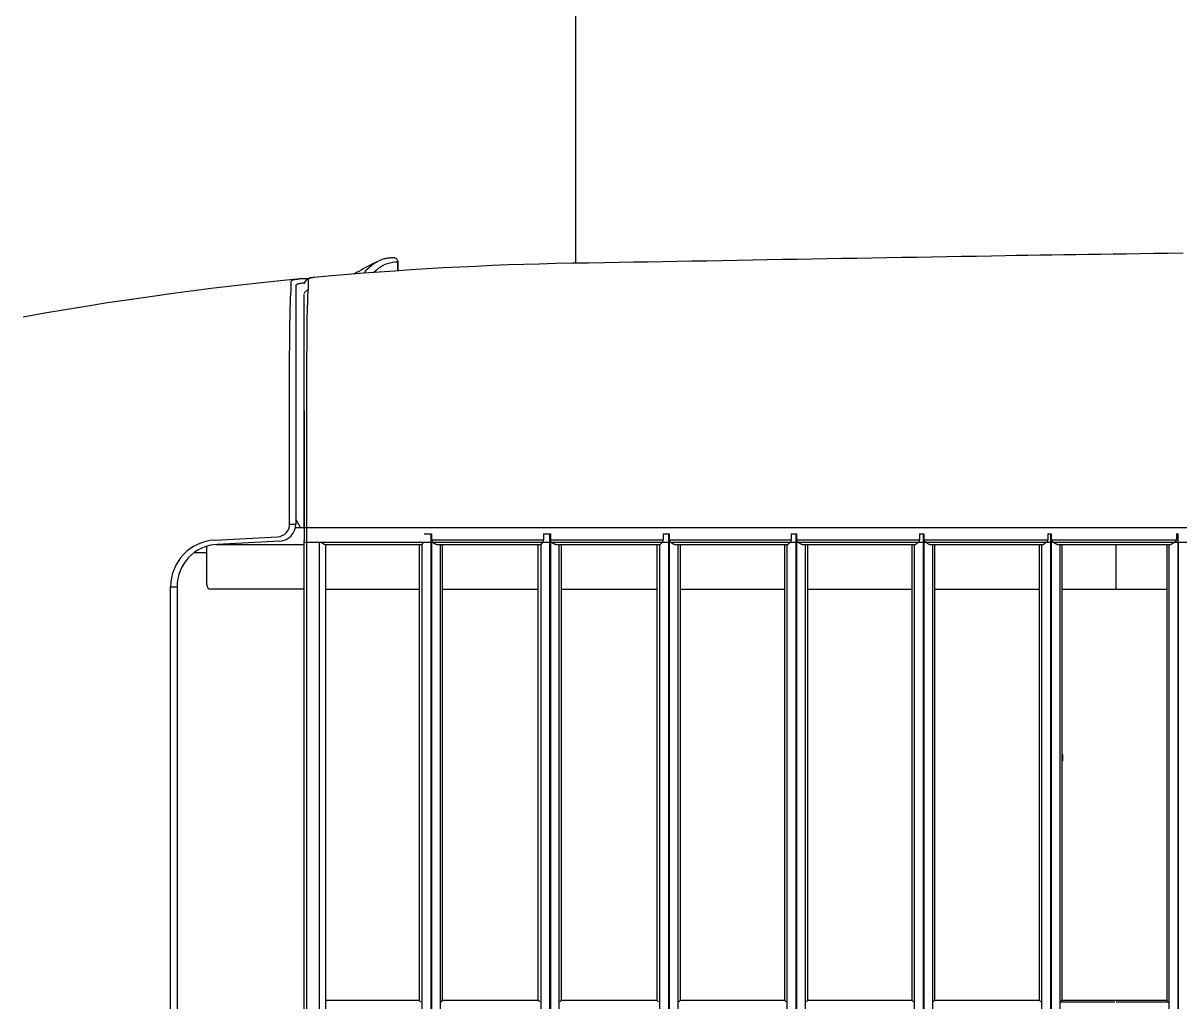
# Model space of a CAD drawing. Header units: centimetres. Extents: x 31 to 22766, y 238 to 3306.
# Drawn here: x 1744.31 to 1757.94, y 1252.94 to 1264.47 of the extents above; entities that cross this region are included whole.
import ezdxf
from ezdxf.xclip import XClip

# ---------------------------------------------------------------- set-up
doc = ezdxf.new("R2010")
doc.units = ezdxf.units.CM
doc.header["$XCLIPFRAME"] = 0
doc.layers.add('M-VRF-BORU', color=3, linetype='Continuous')

# ---------------------------------------------------------------- blocks, each defined once
blk = doc.blocks.new('fxaq 2.8 kw iç ünite')
at = {"color": 7, "linetype": 'Continuous', "true_color": 0xffffff}
for p, q in [((11468.445, 4091.157), (11468.445, 4110.176)), ((11468.62, 4110.176), (11468.62, 4091.261)), ((11465.211, 4101.614), (11465.214, 4101.44)), ((11468.52, 4101.536), (11468.52, 4101.561)), ((11531.02, 4101.561), (11468.62, 4101.561)), ((11465.214, 4101.44), (11465.217, 4101.27)), ((11468.52, 4101.551), (11531.12, 4101.551)), ((11468.52, 4101.536), (11468.595, 4101.536)), ((11468.601, 4101.533), (11468.595, 4101.536)), ((11468.595, 4101.536), (11468.595, 4100.061)), ((11468.606, 4101.528), (11468.601, 4101.533)), ((11468.611, 4101.523), (11468.606, 4101.528)), ((11468.615, 4101.518), (11468.611, 4101.523)), ((11468.618, 4101.512), (11468.615, 4101.518)), ((11468.622, 4101.507), (11468.618, 4101.512)), ((11468.626, 4101.502), (11468.622, 4101.507)), ((11468.629, 4101.496), (11468.626, 4101.502)), ((11468.632, 4101.491), (11468.629, 4101.496)), ((11468.635, 4101.486), (11468.632, 4101.491)), ((11468.638, 4101.482), (11468.635, 4101.486)), ((11468.64, 4101.477), (11468.638, 4101.482)), ((11468.642, 4101.473), (11468.64, 4101.477)), ((11468.644, 4101.469), (11468.642, 4101.473)), ((11468.645, 4101.466), (11468.644, 4101.469)), ((11468.645, 4101.462), (11468.645, 4101.466)), ((11468.645, 4100.143), (11468.645, 4101.462)), ((11530.995, 4101.451), (11468.645, 4101.451)), ((11474.02, 4101.423), (11474.036, 4101.439)), ((11474.036, 4100.825), (11474.036, 4101.439)), ((11468.645, 4101.423), (11474.02, 4101.423)), ((11469.17, 4100.187), (11469.17, 4101.423)), ((11474.02, 4101.423), (11474.02, 4100.187)), ((11465.217, 4101.27), (11465.219, 4101.105)), ((11465.219, 4101.105), (11465.222, 4100.945)), ((11465.222, 4100.945), (11465.224, 4100.791)), ((11465.224, 4100.791), (11465.226, 4100.641)), ((11469.17, 4100.825), (11468.645, 4100.825)), ((11474.036, 4100.171), (11474.036, 4100.811)), ((11465.226, 4100.641), (11465.228, 4100.494)), ((11465.228, 4100.494), (11465.23, 4100.351)), ((11465.23, 4100.351), (11465.232, 4100.209)), ((11465.232, 4100.209), (11465.235, 4100.067)), ((11465.235, 4100.067), (11465.237, 4099.926)), ((11468.52, 4100.061), (11531.12, 4100.061)), ((11468.52, 4100.023), (11468.52, 4100.061)), ((11468.595, 4100.061), (11468.601, 4100.065)), ((11468.601, 4100.065), (11468.606, 4100.07)), ((11468.606, 4100.07), (11468.61, 4100.075)), ((11468.61, 4100.075), (11468.615, 4100.08)), ((11468.615, 4100.08), (11468.618, 4100.086)), ((11468.618, 4100.086), (11468.622, 4100.091)), ((11468.622, 4100.091), (11468.626, 4100.097)), ((11468.626, 4100.097), (11468.629, 4100.103)), ((11468.629, 4100.103), (11468.632, 4100.108)), ((11468.632, 4100.108), (11468.635, 4100.114)), ((11468.635, 4100.114), (11468.638, 4100.119)), ((11468.638, 4100.119), (11468.64, 4100.124)), ((11468.64, 4100.124), (11468.642, 4100.129)), ((11468.642, 4100.129), (11468.644, 4100.133)), ((11468.644, 4100.133), (11468.645, 4100.138)), ((11468.645, 4100.187), (11474.02, 4100.187)), ((11468.645, 4100.161), (11530.995, 4100.161)), ((11468.645, 4100.138), (11468.645, 4100.143)), ((11471.12, 4100.19), (11470.12, 4100.19)), ((11470.2, 4100.19), (11470.2, 4100.187)), ((11471.12, 4100.194), (11471.2, 4100.194)), ((11474.02, 4100.187), (11474.036, 4100.171)), ((11474.038, 4100.17), (11474.036, 4100.171)), ((11465.237, 4099.926), (11465.239, 4099.784)), ((11468.52, 4100.051), (11531.12, 4100.051)), ((11468.52, 4100.023), (11468.595, 4100.023)), ((11468.595, 4100.023), (11468.595, 4098.561)), ((11468.602, 4100.02), (11468.595, 4100.023)), ((11468.607, 4100.017), (11468.602, 4100.02)), ((11468.611, 4100.012), (11468.607, 4100.017)), ((11468.615, 4100.008), (11468.611, 4100.012)), ((11468.619, 4100.003), (11468.615, 4100.008)), ((11468.623, 4099.998), (11468.619, 4100.003)), ((11468.626, 4099.993), (11468.623, 4099.998)), ((11468.63, 4099.989), (11468.626, 4099.993)), ((11468.633, 4099.984), (11468.63, 4099.989)), ((11468.636, 4099.98), (11468.633, 4099.984)), ((11468.639, 4099.976), (11468.636, 4099.98)), ((11468.641, 4099.972), (11468.639, 4099.976)), ((11468.642, 4099.968), (11468.641, 4099.972)), ((11468.644, 4099.965), (11468.642, 4099.968)), ((11468.645, 4099.962), (11468.644, 4099.965)), ((11468.645, 4099.959), (11468.645, 4099.962)), ((11468.645, 4098.64), (11468.645, 4099.959)), ((11530.995, 4099.951), (11468.645, 4099.951)), ((11474.036, 4099.94), (11474.02, 4099.924)), ((11474.02, 4099.924), (11468.645, 4099.924)), ((11469.17, 4098.687), (11469.17, 4099.924)), ((11474.02, 4099.924), (11474.02, 4098.687)), ((11465.239, 4099.784), (11465.241, 4099.65)), ((11465.241, 4099.65), (11465.243, 4099.519)), ((11465.243, 4099.519), (11465.246, 4099.357)), ((11465.246, 4099.357), (11465.249, 4099.18)), ((11465.249, 4099.18), (11465.252, 4099.004)), ((11465.252, 4099.004), (11465.255, 4098.829)), ((11465.255, 4098.829), (11465.258, 4098.654)), ((11465.258, 4098.654), (11465.261, 4098.479)), ((11468.52, 4098.511), (11468.52, 4098.561)), ((11468.52, 4098.561), (11531.12, 4098.561)), ((11468.595, 4098.561), (11468.602, 4098.564)), ((11468.602, 4098.564), (11468.607, 4098.568)), ((11468.607, 4098.568), (11468.611, 4098.573)), ((11468.611, 4098.573), (11468.615, 4098.578)), ((11468.615, 4098.578), (11468.619, 4098.583)), ((11468.619, 4098.583), (11468.623, 4098.589)), ((11468.623, 4098.589), (11468.626, 4098.594)), ((11468.626, 4098.594), (11468.63, 4098.6)), ((11468.63, 4098.6), (11468.633, 4098.605)), ((11468.633, 4098.605), (11468.636, 4098.61)), ((11468.636, 4098.61), (11468.638, 4098.616)), ((11468.638, 4098.616), (11468.641, 4098.62)), ((11468.641, 4098.62), (11468.642, 4098.625)), ((11468.642, 4098.625), (11468.644, 4098.63)), ((11468.644, 4098.63), (11468.645, 4098.635)), ((11468.645, 4098.687), (11474.02, 4098.687)), ((11468.645, 4098.661), (11530.995, 4098.661)), ((11468.645, 4098.635), (11468.645, 4098.64)), ((11474.02, 4098.687), (11474.037, 4098.671)), ((11465.261, 4098.479), (11465.264, 4098.302)), ((11468.52, 4098.551), (11531.12, 4098.551)), ((11468.52, 4098.511), (11468.595, 4098.511)), ((11468.602, 4098.509), (11468.595, 4098.511)), ((11468.595, 4098.511), (11468.595, 4097.061)), ((11468.607, 4098.506), (11468.602, 4098.509)), ((11468.612, 4098.502), (11468.607, 4098.506)), ((11468.616, 4098.498), (11468.612, 4098.502)), ((11468.62, 4098.494), (11468.616, 4098.498)), ((11468.624, 4098.49), (11468.62, 4098.494)), ((11468.627, 4098.486), (11468.624, 4098.49)), ((11468.63, 4098.482), (11468.627, 4098.486)), ((11468.633, 4098.478), (11468.63, 4098.482)), ((11468.636, 4098.474), (11468.633, 4098.478)), ((11468.639, 4098.47), (11468.636, 4098.474)), ((11468.641, 4098.467), (11468.639, 4098.47)), ((11468.643, 4098.464), (11468.641, 4098.467)), ((11468.644, 4098.461), (11468.643, 4098.464)), ((11468.645, 4098.459), (11468.644, 4098.461)), ((11468.645, 4098.456), (11468.645, 4098.459)), ((11468.645, 4097.136), (11468.645, 4098.456)), ((11530.995, 4098.451), (11468.645, 4098.451)), ((11474.037, 4098.439), (11474.02, 4098.422)), ((11465.264, 4098.302), (11465.267, 4098.125)), ((11474.02, 4098.422), (11468.645, 4098.422)), ((11469.17, 4097.188), (11469.17, 4098.422)), ((11474.02, 4098.422), (11474.02, 4097.188)), ((11465.267, 4098.125), (11465.27, 4097.948)), ((11465.27, 4097.948), (11465.273, 4097.771)), ((11465.273, 4097.771), (11465.276, 4097.595)), ((11465.276, 4097.595), (11465.279, 4097.42)), ((11465.279, 4097.42), (11465.282, 4097.245)), ((11465.282, 4097.245), (11465.285, 4097.071)), ((11465.285, 4097.071), (11465.288, 4096.895)), ((11468.595, 4097.061), (11468.602, 4097.063)), ((11468.602, 4097.063), (11468.607, 4097.067)), ((11468.607, 4097.067), (11468.611, 4097.071)), ((11468.611, 4097.071), (11468.616, 4097.076)), ((11468.616, 4097.076), (11468.62, 4097.081)), ((11468.62, 4097.081), (11468.623, 4097.086)), ((11468.623, 4097.086), (11468.627, 4097.091)), ((11468.627, 4097.091), (11468.63, 4097.097)), ((11468.63, 4097.097), (11468.633, 4097.102)), ((11468.633, 4097.102), (11468.636, 4097.107)), ((11468.636, 4097.107), (11468.639, 4097.112)), ((11468.639, 4097.112), (11468.641, 4097.117)), ((11468.641, 4097.117), (11468.643, 4097.122)), ((11468.643, 4097.122), (11468.644, 4097.127)), ((11468.644, 4097.127), (11468.645, 4097.132)), ((11468.645, 4097.188), (11474.02, 4097.188)), ((11468.645, 4097.161), (11530.995, 4097.161)), ((11468.645, 4097.132), (11468.645, 4097.136)), ((11474.02, 4097.188), (11474.037, 4097.172)), ((11468.52, 4097.061), (11531.12, 4097.061)), ((11468.52, 4096.999), (11468.52, 4097.061)), ((11468.52, 4097.051), (11531.12, 4097.051)), ((11468.52, 4096.999), (11468.595, 4096.999)), ((11468.595, 4096.999), (11468.595, 4095.561)), ((11468.601, 4096.998), (11468.595, 4096.999)), ((11468.607, 4096.996), (11468.601, 4096.998)), ((11468.612, 4096.993), (11468.607, 4096.996)), ((11468.616, 4096.989), (11468.612, 4096.993)), ((11468.62, 4096.986), (11468.616, 4096.989)), ((11468.624, 4096.982), (11468.62, 4096.986)), ((11468.627, 4096.978), (11468.624, 4096.982)), ((11468.631, 4096.975), (11468.627, 4096.978)), ((11468.634, 4096.971), (11468.631, 4096.975)), ((11468.637, 4096.968), (11468.634, 4096.971)), ((11468.639, 4096.965), (11468.637, 4096.968)), ((11468.641, 4096.962), (11468.639, 4096.965)), ((11468.643, 4096.96), (11468.641, 4096.962)), ((11468.644, 4096.958), (11468.643, 4096.96)), ((11468.645, 4096.956), (11468.644, 4096.958)), ((11468.645, 4096.954), (11468.645, 4096.956)), ((11468.645, 4095.633), (11468.645, 4096.954)), ((11530.995, 4096.951), (11468.645, 4096.951)), ((11474.037, 4096.938), (11474.02, 4096.921)), ((11465.288, 4096.895), (11465.291, 4096.718)), ((11474.02, 4096.921), (11468.645, 4096.921)), ((11469.17, 4095.689), (11469.17, 4096.921)), ((11474.02, 4096.921), (11474.02, 4095.689)), ((11465.291, 4096.718), (11465.294, 4096.54)), ((11465.294, 4096.54), (11465.297, 4096.36)), ((11465.297, 4096.36), (11465.301, 4096.18)), ((11465.301, 4096.18), (11465.304, 4096.002)), ((11465.304, 4096.002), (11465.307, 4095.825)), ((11465.307, 4095.825), (11465.31, 4095.651)), ((11465.31, 4095.651), (11465.313, 4095.48)), ((11468.595, 4095.561), (11468.601, 4095.563)), ((11468.601, 4095.563), (11468.607, 4095.566)), ((11468.607, 4095.566), (11468.612, 4095.57)), ((11468.612, 4095.57), (11468.616, 4095.574)), ((11468.616, 4095.574), (11468.62, 4095.579)), ((11468.62, 4095.579), (11468.624, 4095.584)), ((11468.624, 4095.584), (11468.627, 4095.589)), ((11468.627, 4095.589), (11468.631, 4095.594)), ((11468.631, 4095.594), (11468.634, 4095.599)), ((11468.634, 4095.599), (11468.636, 4095.604)), ((11468.636, 4095.604), (11468.639, 4095.609)), ((11468.639, 4095.609), (11468.641, 4095.614)), ((11468.641, 4095.614), (11468.643, 4095.619)), ((11468.643, 4095.619), (11468.644, 4095.624)), ((11468.644, 4095.624), (11468.645, 4095.629)), ((11468.645, 4095.689), (11474.02, 4095.689)), ((11468.645, 4095.661), (11530.995, 4095.661)), ((11468.645, 4095.629), (11468.645, 4095.633)), ((11474.02, 4095.689), (11474.037, 4095.672)), ((11465.313, 4095.48), (11465.316, 4095.311)), ((11468.52, 4095.561), (11531.12, 4095.561)), ((11468.52, 4095.489), (11468.52, 4095.561)), ((11468.52, 4095.551), (11531.12, 4095.551)), ((11468.52, 4095.489), (11468.595, 4095.489)), ((11468.595, 4095.489), (11468.595, 4094.161)), ((11468.645, 4094.231), (11468.645, 4095.452)), ((11530.995, 4095.451), (11468.645, 4095.451)), ((11474.037, 4095.436), (11474.02, 4095.419)), ((11465.316, 4095.311), (11465.319, 4095.141)), ((11474.02, 4095.419), (11468.645, 4095.419)), ((11469.17, 4094.289), (11469.17, 4095.419)), ((11474.02, 4095.419), (11474.02, 4094.289)), ((11465.319, 4095.141), (11465.322, 4094.969)), ((11465.322, 4094.969), (11465.325, 4094.793)), ((11465.325, 4094.793), (11465.328, 4094.611)), ((11465.328, 4094.611), (11465.331, 4094.421)), ((11465.331, 4094.422), (11465.331, 4094.422)), ((11465.331, 4094.421), (11465.331, 4094.422)), ((11465.331, 4094.422), (11465.331, 4094.422)), ((11465.331, 4094.422), (11465.331, 4094.422)), ((11465.331, 4094.422), (11465.331, 4094.422)), ((11465.331, 4094.422), (11465.331, 4094.422)), ((11465.331, 4094.421), (11465.331, 4094.421)), ((11465.331, 4094.421), (11465.335, 4094.221)), ((11465.335, 4094.221), (11465.34, 4094.032)), ((11468.633, 4094.195), (11468.636, 4094.201)), ((11468.636, 4094.201), (11468.639, 4094.207)), ((11468.639, 4094.207), (11468.641, 4094.213)), ((11468.641, 4094.213), (11468.643, 4094.219)), ((11468.643, 4094.219), (11468.645, 4094.225)), ((11468.645, 4094.289), (11474.02, 4094.289)), ((11468.645, 4094.261), (11530.995, 4094.261)), ((11468.645, 4094.225), (11468.645, 4094.231)), ((11474.02, 4094.289), (11474.037, 4094.273)), ((11468.52, 4094.161), (11531.12, 4094.161)), ((11468.52, 4094.08), (11468.52, 4094.161)), ((11468.52, 4094.151), (11531.12, 4094.151)), ((11468.52, 4094.08), (11468.595, 4094.08)), ((11468.595, 4094.161), (11468.603, 4094.163)), ((11468.595, 4094.08), (11468.595, 4092.761)), ((11468.603, 4094.163), (11468.609, 4094.167)), ((11468.609, 4094.167), (11468.615, 4094.171)), ((11468.615, 4094.171), (11468.62, 4094.177)), ((11468.62, 4094.177), (11468.625, 4094.183)), ((11468.625, 4094.183), (11468.629, 4094.189)), ((11468.629, 4094.189), (11468.633, 4094.195)), ((11465.34, 4094.032), (11465.345, 4093.849)), ((11468.645, 4092.828), (11468.645, 4094.051)), ((11530.995, 4094.051), (11468.645, 4094.051)), ((11474.02, 4094.018), (11468.645, 4094.018)), ((11469.17, 4092.89), (11469.17, 4094.018)), ((11469.17, 4094.013), (11469.37, 4094.013)), ((11469.37, 4094.018), (11469.37, 4094.013)), ((11474.037, 4094.035), (11474.02, 4094.018)), ((11474.02, 4094.018), (11474.02, 4092.89)), ((11465.345, 4093.849), (11465.351, 4093.665)), ((11465.351, 4093.665), (11465.358, 4093.477)), ((11465.358, 4093.477), (11465.367, 4093.285)), ((11465.367, 4093.285), (11465.376, 4093.092)), ((11465.376, 4093.092), (11465.386, 4092.899)), ((11465.386, 4092.899), (11465.397, 4092.706)), ((11474.02, 4092.89), (11468.645, 4092.89)), ((11468.645, 4092.861), (11530.995, 4092.861)), ((11474.038, 4092.873), (11474.02, 4092.89)), ((11465.397, 4092.706), (11465.409, 4092.516)), ((11468.52, 4092.672), (11468.52, 4092.761)), ((11468.52, 4092.761), (11531.12, 4092.761)), ((11468.52, 4092.751), (11531.12, 4092.751)), ((11468.595, 4092.761), (11468.603, 4092.763)), ((11468.603, 4092.763), (11468.609, 4092.766)), ((11468.609, 4092.766), (11468.615, 4092.77)), ((11468.615, 4092.77), (11468.62, 4092.775)), ((11468.62, 4092.775), (11468.625, 4092.781)), ((11468.625, 4092.781), (11468.629, 4092.787)), ((11468.629, 4092.787), (11468.633, 4092.793)), ((11468.633, 4092.793), (11468.636, 4092.799)), ((11468.636, 4092.799), (11468.639, 4092.805)), ((11468.639, 4092.805), (11468.642, 4092.811)), ((11468.642, 4092.811), (11468.643, 4092.816)), ((11468.643, 4092.816), (11468.645, 4092.822)), ((11468.645, 4092.822), (11468.645, 4092.828)), ((11468.624, 4092.663), (11468.62, 4092.665)), ((11468.628, 4092.661), (11468.624, 4092.663)), ((11468.631, 4092.659), (11468.628, 4092.661)), ((11468.634, 4092.657), (11468.631, 4092.659)), ((11468.636, 4092.656), (11468.634, 4092.657)), ((11468.639, 4092.654), (11468.636, 4092.656)), ((11468.641, 4092.653), (11468.639, 4092.654)), ((11468.642, 4092.652), (11468.641, 4092.653)), ((11468.644, 4092.652), (11468.642, 4092.652)), ((11468.645, 4092.651), (11468.644, 4092.652)), ((11468.645, 4091.506), (11468.645, 4092.651)), ((11468.645, 4092.651), (11468.645, 4092.651)), ((11530.996, 4092.651), (11468.645, 4092.651)), ((11468.645, 4092.615), (11474.02, 4092.615)), ((11469.17, 4091.511), (11469.17, 4092.615)), ((11474.02, 4092.615), (11474.038, 4092.633)), ((11474.02, 4092.615), (11474.02, 4091.511)), ((11465.409, 4092.516), (11465.422, 4092.328)), ((11465.268, 4092.324), (11465.267, 4092.317)), ((11465.267, 4092.317), (11465.267, 4092.311)), ((11465.267, 4092.311), (11465.267, 4092.3)), ((11465.267, 4092.3), (11465.267, 4092.289)), ((11465.27, 4092.331), (11465.268, 4092.324)), ((11465.274, 4092.338), (11465.27, 4092.331)), ((11465.279, 4092.346), (11465.274, 4092.338)), ((11465.285, 4092.352), (11465.279, 4092.346)), ((11465.293, 4092.358), (11465.285, 4092.352)), ((11465.301, 4092.362), (11465.293, 4092.358)), ((11465.31, 4092.365), (11465.301, 4092.362)), ((11465.32, 4092.366), (11465.31, 4092.365)), ((11465.318, 4092.364), (11465.317, 4092.363)), ((11465.317, 4092.363), (11465.317, 4092.362)), ((11465.317, 4092.362), (11465.317, 4092.36)), ((11465.317, 4092.36), (11465.419, 4092.36)), ((11465.317, 4092.36), (11465.319, 4092.328)), ((11465.319, 4092.365), (11465.318, 4092.365)), ((11465.318, 4092.365), (11465.318, 4092.364)), ((11465.32, 4092.366), (11465.319, 4092.366)), ((11465.319, 4092.366), (11465.319, 4092.365)), ((11465.319, 4092.328), (11465.323, 4092.297)), ((11465.419, 4092.367), (11465.32, 4092.367)), ((11465.32, 4092.366), (11465.32, 4092.366)), ((11465.32, 4092.366), (11465.32, 4092.366)), ((11465.32, 4092.366), (11465.32, 4092.366)), ((11465.32, 4092.366), (11465.32, 4092.366)), ((11465.32, 4092.366), (11465.32, 4092.366)), ((11465.32, 4092.366), (11465.32, 4092.366)), ((11465.32, 4092.366), (11465.32, 4092.366)), ((11465.323, 4092.297), (11465.329, 4092.267)), ((11465.422, 4092.328), (11465.435, 4092.144)), ((11465.267, 4092.289), (11465.268, 4092.278)), ((11465.268, 4092.278), (11465.269, 4092.267)), ((11465.269, 4092.267), (11465.27, 4092.257)), ((11465.27, 4092.257), (11465.271, 4092.246)), ((11465.271, 4092.246), (11465.273, 4092.235)), ((11465.273, 4092.235), (11465.275, 4092.224)), ((11465.275, 4092.224), (11465.277, 4092.213)), ((11465.277, 4092.213), (11465.28, 4092.202)), ((11465.28, 4092.202), (11465.282, 4092.191)), ((11465.282, 4092.191), (11465.286, 4092.181)), ((11465.286, 4092.181), (11465.289, 4092.17)), ((11465.289, 4092.17), (11465.293, 4092.16)), ((11465.293, 4092.16), (11465.297, 4092.149)), ((11465.329, 4092.267), (11465.337, 4092.239)), ((11465.337, 4092.239), (11465.347, 4092.211)), ((11465.347, 4092.211), (11465.36, 4092.184)), ((11465.36, 4092.184), (11465.376, 4092.158)), ((11465.376, 4092.158), (11465.394, 4092.132)), ((11465.297, 4092.149), (11465.302, 4092.138)), ((11465.306, 4092.133), (11465.304, 4092.137)), ((11465.307, 4092.129), (11465.306, 4092.133)), ((11465.309, 4092.126), (11465.307, 4092.129)), ((11465.311, 4092.122), (11465.309, 4092.126)), ((11465.309, 4092.122), (11465.324, 4092.092)), ((11465.313, 4092.118), (11465.311, 4092.122)), ((11465.315, 4092.115), (11465.313, 4092.118)), ((11465.317, 4092.111), (11465.315, 4092.115)), ((11465.326, 4092.096), (11465.317, 4092.111)), ((11465.324, 4092.092), (11465.339, 4092.063)), ((11465.335, 4092.081), (11465.326, 4092.096)), ((11465.346, 4092.065), (11465.335, 4092.081)), ((11465.339, 4092.063), (11465.353, 4092.036)), ((11465.357, 4092.051), (11465.346, 4092.065)), ((11465.353, 4092.036), (11465.367, 4092.009)), ((11465.37, 4092.036), (11465.357, 4092.051)), ((11465.383, 4092.021), (11465.37, 4092.036)), ((11465.398, 4092.006), (11465.383, 4092.021)), ((11465.394, 4092.132), (11465.415, 4092.106)), ((11465.415, 4092.106), (11465.439, 4092.081)), ((11465.435, 4092.144), (11465.449, 4091.96)), ((11465.367, 4092.009), (11465.382, 4091.982)), ((11465.382, 4091.982), (11465.396, 4091.956)), ((11465.396, 4091.956), (11465.411, 4091.93)), ((11465.413, 4091.991), (11465.398, 4092.006)), ((11465.411, 4091.93), (11465.426, 4091.903)), ((11465.43, 4091.977), (11465.413, 4091.991)), ((11465.426, 4091.903), (11465.441, 4091.876)), ((11465.448, 4091.962), (11465.43, 4091.977)), ((11465.449, 4091.96), (11465.464, 4091.773)), ((11465.441, 4091.876), (11465.458, 4091.849)), ((11465.464, 4091.773), (11465.48, 4091.58)), ((11465.48, 4091.58), (11465.499, 4091.376)), ((11468.628, 4091.473), (11468.632, 4091.478)), ((11468.632, 4091.478), (11468.635, 4091.483)), ((11468.635, 4091.483), (11468.638, 4091.487)), ((11468.638, 4091.487), (11468.64, 4091.491)), ((11468.64, 4091.491), (11468.642, 4091.495)), ((11468.642, 4091.495), (11468.643, 4091.499)), ((11468.643, 4091.499), (11468.645, 4091.503)), ((11468.645, 4091.511), (11530.995, 4091.511)), ((11468.645, 4091.503), (11468.645, 4091.506)), ((11465.499, 4091.376), (11465.499, 4091.374)), ((11465.499, 4091.374), (11465.499, 4091.373)), ((11465.499, 4091.373), (11465.499, 4091.371)), ((11465.499, 4091.371), (11465.499, 4091.369)), ((11465.499, 4091.369), (11465.499, 4091.368)), ((11465.499, 4091.368), (11465.5, 4091.366)), ((11465.5, 4091.366), (11465.5, 4091.365)), ((11465.5, 4091.365), (11465.501, 4091.356)), ((11465.501, 4091.356), (11465.502, 4091.348)), ((11465.502, 4091.348), (11465.504, 4091.341)), ((11465.503, 4091.341), (11465.504, 4091.331)), ((11465.504, 4091.341), (11465.505, 4091.334)), ((11468.62, 4091.464), (11468.624, 4091.469)), ((11531.02, 4091.439), (11468.62, 4091.439)), ((11468.624, 4091.469), (11468.628, 4091.473)), ((11465.504, 4091.331), (11465.506, 4091.323)), ((11465.505, 4091.334), (11465.507, 4091.328)), ((11465.506, 4091.323), (11465.509, 4091.314)), ((11465.507, 4091.328), (11465.509, 4091.323)), ((11465.509, 4091.323), (11465.511, 4091.319)), ((11465.509, 4091.314), (11465.513, 4091.306)), ((11465.511, 4091.319), (11465.513, 4091.315)), ((11465.513, 4091.315), (11465.515, 4091.312)), ((11465.513, 4091.306), (11465.518, 4091.297)), ((11465.515, 4091.28), (11465.514, 4091.273)), ((11465.514, 4091.273), (11465.514, 4091.266)), ((11465.514, 4091.266), (11465.514, 4091.259)), ((11465.514, 4091.259), (11465.514, 4091.252)), ((11465.515, 4091.312), (11465.517, 4091.31)), ((11465.515, 4091.303), (11465.515, 4091.295)), ((11465.515, 4091.295), (11465.515, 4091.287)), ((11465.515, 4091.287), (11465.515, 4091.28)), ((11465.515, 4091.251), (11465.515, 4091.243)), ((11465.515, 4091.243), (11465.515, 4091.236)), ((11465.515, 4091.236), (11465.515, 4091.228)), ((11465.515, 4091.228), (11465.515, 4091.221)), ((11465.515, 4091.221), (11465.515, 4091.214)), ((11465.515, 4091.214), (11465.516, 4091.208)), ((11465.516, 4091.208), (11465.516, 4091.201)), ((11465.517, 4091.31), (11465.519, 4091.308)), ((11465.518, 4091.297), (11465.525, 4091.289)), ((11465.519, 4091.308), (11465.522, 4091.307)), ((11465.522, 4091.307), (11465.525, 4091.307)), ((11465.525, 4091.307), (11465.647, 4091.307)), ((11465.525, 4091.289), (11465.533, 4091.279)), ((11465.533, 4091.279), (11465.544, 4091.27)), ((11465.544, 4091.27), (11465.557, 4091.264)), ((11465.557, 4091.264), (11465.574, 4091.261)), ((11465.565, 4091.262), (11465.566, 4091.248)), ((11465.566, 4091.248), (11465.567, 4091.234)), ((11465.567, 4091.234), (11465.568, 4091.222)), ((11465.568, 4091.222), (11465.57, 4091.21)), ((11465.57, 4091.21), (11465.572, 4091.2)), ((11465.649, 4091.299), (11465.647, 4091.307)), ((11465.647, 4091.307), (11465.666, 4091.303)), ((11465.651, 4091.292), (11465.649, 4091.299)), ((11465.654, 4091.285), (11465.651, 4091.292)), ((11465.658, 4091.279), (11465.654, 4091.285)), ((11465.663, 4091.274), (11465.658, 4091.279)), ((11465.669, 4091.27), (11465.663, 4091.274)), ((11465.666, 4091.303), (11465.71, 4091.3)), ((11465.675, 4091.267), (11465.669, 4091.27)), ((11465.682, 4091.264), (11465.675, 4091.267)), ((11465.689, 4091.262), (11465.682, 4091.264)), ((11468.441, 4091.261), (11465.697, 4091.261)), ((11465.71, 4091.3), (11465.779, 4091.297)), ((11465.779, 4091.297), (11465.871, 4091.295)), ((11465.871, 4091.295), (11465.986, 4091.292)), ((11465.986, 4091.292), (11466.123, 4091.291)), ((11466.123, 4091.291), (11466.28, 4091.289)), ((11466.28, 4091.289), (11466.455, 4091.288)), ((11466.455, 4091.288), (11466.647, 4091.288)), ((11466.647, 4091.288), (11466.852, 4091.288)), ((11466.852, 4091.288), (11542.988, 4091.288)), ((11467.07, 4091.261), (11468.6, 4091.261)), ((11467.444, 4091.259), (11467.445, 4091.259)), ((11467.445, 4091.259), (11467.446, 4091.26)), ((11467.446, 4091.26), (11467.447, 4091.26)), ((11467.447, 4091.26), (11467.448, 4091.26)), ((11467.448, 4091.26), (11467.449, 4091.261)), ((11467.449, 4091.261), (11467.45, 4091.261)), ((11467.45, 4091.261), (11467.451, 4091.262)), ((11467.47, 4091.26), (11467.47, 4091.26)), ((11468.445, 4091.218), (11468.347, 4091.161)), ((11531.04, 4091.261), (11468.6, 4091.261)), ((11468.645, 4090.221), (11468.645, 4091.261)), ((11469.17, 4091.261), (11469.17, 4090.161)), ((11465.516, 4091.194), (11465.516, 4091.198)), ((11465.517, 4091.191), (11465.516, 4091.194)), ((11465.517, 4091.187), (11465.517, 4091.191)), ((11465.517, 4091.183), (11465.517, 4091.187)), ((11465.517, 4091.18), (11465.517, 4091.183)), ((11465.518, 4091.176), (11465.517, 4091.18)), ((11465.518, 4091.173), (11465.518, 4091.176)), ((11465.518, 4091.175), (11465.518, 4091.174)), ((11465.518, 4091.174), (11465.518, 4091.174)), ((11465.518, 4091.174), (11465.518, 4091.173)), ((11465.518, 4091.173), (11465.518, 4091.173)), ((11465.518, 4091.173), (11465.518, 4091.172)), ((11465.518, 4091.169), (11465.518, 4091.173)), ((11465.518, 4091.172), (11465.518, 4091.172)), ((11465.519, 4091.166), (11465.518, 4091.169)), ((11465.519, 4091.167), (11465.545, 4090.903)), ((11465.519, 4091.163), (11465.519, 4091.166)), ((11465.521, 4091.152), (11465.519, 4091.163)), ((11465.522, 4091.142), (11465.521, 4091.152)), ((11465.524, 4091.133), (11465.522, 4091.142)), ((11465.527, 4091.126), (11465.524, 4091.133)), ((11465.529, 4091.12), (11465.527, 4091.126)), ((11465.531, 4091.116), (11465.529, 4091.12)), ((11465.534, 4091.112), (11465.531, 4091.116)), ((11465.537, 4091.109), (11465.534, 4091.112)), ((11465.54, 4091.108), (11465.537, 4091.109)), ((11465.544, 4091.106), (11465.54, 4091.108)), ((11465.662, 4091.106), (11465.544, 4091.106)), ((11465.572, 4091.2), (11465.574, 4091.191)), ((11465.574, 4091.191), (11465.576, 4091.183)), ((11465.576, 4091.183), (11465.578, 4091.176)), ((11465.578, 4091.176), (11465.581, 4091.171)), ((11465.581, 4091.171), (11465.584, 4091.167)), ((11465.584, 4091.167), (11465.587, 4091.164)), ((11465.587, 4091.164), (11465.59, 4091.162)), ((11465.59, 4091.162), (11465.594, 4091.161)), ((11465.594, 4091.161), (11465.594, 4091.161)), ((11465.594, 4091.161), (11465.594, 4091.161)), ((11465.594, 4091.161), (11465.594, 4091.161)), ((11465.594, 4091.161), (11465.594, 4091.161)), ((11465.594, 4091.161), (11465.594, 4091.161)), ((11465.594, 4091.161), (11465.594, 4091.161)), ((11465.594, 4091.161), (11468.405, 4091.161)), ((11465.674, 4091.104), (11465.662, 4091.106)), ((11465.699, 4091.101), (11465.674, 4091.104)), ((11465.739, 4091.099), (11465.699, 4091.101)), ((11465.794, 4091.097), (11465.739, 4091.099)), ((11465.865, 4091.095), (11465.794, 4091.097)), ((11465.952, 4091.093), (11465.865, 4091.095)), ((11466.055, 4091.091), (11465.952, 4091.093)), ((11466.169, 4091.09), (11466.055, 4091.091)), ((11466.294, 4091.089), (11466.169, 4091.09)), ((11466.427, 4091.088), (11466.294, 4091.089)), ((11466.569, 4091.088), (11466.427, 4091.088)), ((11466.72, 4091.088), (11466.569, 4091.088)), ((11466.883, 4091.088), (11466.72, 4091.088)), ((11468.405, 4091.088), (11466.883, 4091.088)), ((11468.405, 4091.088), (11468.405, 4091.161)), ((11468.594, 4090.208), (11468.555, 4090.946)), ((11468.605, 4090.972), (11468.644, 4090.235)), ((11465.545, 4090.903), (11465.573, 4090.649)), ((11465.573, 4090.649), (11465.6, 4090.403)), ((11465.6, 4090.403), (11465.629, 4090.163)), ((11465.629, 4090.163), (11465.659, 4089.925)), ((11469.12, 4090.111), (11468.667, 4090.111)), ((11468.745, 4090.111), (11468.745, 4089.96)), ((11465.659, 4089.925), (11465.691, 4089.687)), ((11469.143, 4089.761), (11530.388, 4089.761)), ((11469.143, 4089.685), (11469.143, 4089.761)), ((11465.691, 4089.687), (11465.725, 4089.446)), ((11530.388, 4089.685), (11469.143, 4089.685)), ((11465.725, 4089.446), (11465.761, 4089.199)), ((11465.761, 4089.199), (11465.799, 4088.944)), ((11465.799, 4088.944), (11465.839, 4088.688)), ((11465.839, 4088.688), (11465.879, 4088.445)), ((11465.879, 4088.445), (11465.92, 4088.205)), ((11465.92, 4088.205), (11465.965, 4087.948))]:
    blk.add_line(p, q, dxfattribs=at)
for centre, radius, start, end in [((11468.577, 4095.412), 0.0787, 30.5473, 76.9264), ((11468.581, 4093.996), 0.0849, 40.3455, 80.0289), ((11468.405, 4090.961), 0.2, 3, 90), ((11468.405, 4090.938), 0.15, 2.9102, 89.9753), ((11469.144, 4090.236), 0.551, 182.9486, 269.9369), ((11469.143, 4090.261), 0.5, 183, 270), ((11469.12, 4090.161), 0.05, 270, 0)]:
    blk.add_arc(centre, radius, start, end, dxfattribs=at)
blk = doc.blocks.new('G$CCD2FF134')
at = {"layer": 'M-VRF-BORU'}
blk.add_line((-1956.205, -993.076), (-1956.205, -1010.38), dxfattribs=at)
at = {"rotation": 270}
blk.add_blockref('fxaq 2.8 kw iç ünite', (-6050.661, 10454.95), dxfattribs=at)

msp = doc.modelspace()

# ---------------------------------------------------------------- block references
ref = msp.add_blockref('G$CCD2FF134', (3707.025, 2272.025))
XClip(ref).set_block_clipping_path([(-3470.0000000001, -1889.9999999982), (349.9999999999, 300.0000000019)])

doc.saveas('drawing.dxf')
